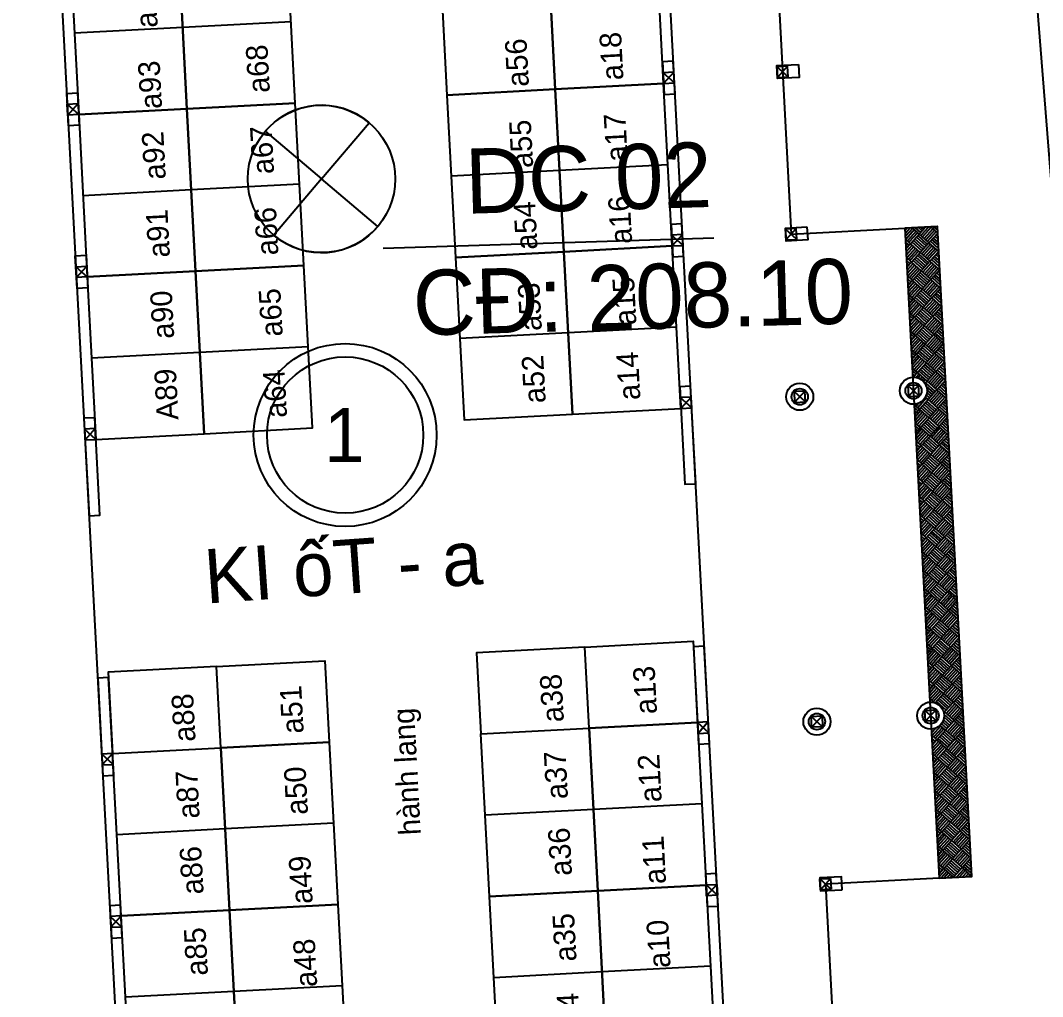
# Model space of a CAD drawing. Extents: x -31423 to 1909503, y -2344077 to 1640342.
# Drawn here: x 124654 to 143499, y -17140 to 860 of the extents above; entities that cross this region are included whole.
import ezdxf

# ---------------------------------------------------------------- set-up
doc = ezdxf.new("R2010")
doc.units = 0
for name, color, linetype in [('Level 1', 7, 'Continuous'), ('Level 10', 7, 'Continuous'), ('Level 13', 7, 'Continuous'), ('Level 14', 7, 'Continuous'), ('Level 15', 7, 'Continuous'), ('Level 16', 7, 'Continuous'), ('Level 17', 7, 'Continuous'), ('Level 18', 7, 'Continuous'), ('Level 19', 7, 'Continuous'), ('Level 20', 7, 'Continuous'), ('Level 6', 7, 'Continuous'), ('Level 7', 7, 'Continuous')]:
    doc.layers.add(name, color=color, linetype=linetype)

# ---------------------------------------------------------------- blocks, each defined once
blk = doc.blocks.new('COT220')
at = {"layer": 'Level 13'}
for p, q in [((-1100, 1100), (1100, 1100)), ((-1100, -1100), (-1100, 1100)), ((-1100, -1100), (1100, 1100)), ((1100, -1100), (-1100, 1100)), ((1100, 1100), (1100, -1100)), ((1100, -1100), (-1100, -1100))]:
    blk.add_line(p, q, dxfattribs=at)
at = {"layer": 'Level 18'}
for p, q in [((-1100, -1100), (-1100, 1100)), ((-1100, 1100), (1100, 1100)), ((1100, 1100), (1100, -1100)), ((1100, -1100), (-1100, -1100))]:
    blk.add_line(p, q, dxfattribs=at)
blk = doc.blocks.new('A$C7E8')
at = {"layer": 'Level 1'}
blk.add_lwpolyline([(206.06, 182.61), (212.05, 182.93), (205.71, 302.76), (199.72, 302.44)], dxfattribs=at)
at = {"layer": 'Level 13'}
for points in [[(155.04, 333.12), (155.35, 327.13), (157.35, 327.24), (157.03, 333.23)], [(180.1, 332.65), (180.22, 330.25), (176.23, 330.04), (176.1, 332.43)], [(47.19, 327.41), (47.5, 321.42), (45.51, 321.32), (45.19, 327.31)], [(156.62, 303.16), (156.94, 297.17), (158.94, 297.28), (158.62, 303.27)], [(181.68, 302.69), (181.81, 300.29), (177.81, 300.08), (177.69, 302.48)], [(48.77, 297.46), (49.09, 291.46), (47.09, 291.36), (46.78, 297.35)], [(158.21, 273.21), (159.16, 255.23), (161.16, 255.34), (160.21, 273.31)], [(48.36, 267.39), (49.31, 249.42), (51.31, 249.52), (50.36, 267.5)], [(160.74, 225.27), (161.7, 207.3), (163.69, 207.4), (162.74, 225.38)], [(50.9, 219.46), (51.85, 201.48), (53.85, 201.59), (52.9, 219.57)], [(162.96, 183.33), (163.28, 177.34), (165.28, 177.45), (164.96, 183.44)], [(188.15, 180.46), (188.02, 182.86), (184.03, 182.64), (184.16, 180.25)], [(53.12, 177.52), (53.44, 171.53), (55.43, 171.63), (55.12, 177.62)]]:
    blk.add_lwpolyline(points, close=True, dxfattribs=at)
for centre, radius in [((180.34, 271.37), 2.5), ((201.31, 272.48), 2.5), ((201.31, 272.48), 1.5), ((180.34, 271.37), 1.5), ((204.48, 212.57), 2.5), ((183.51, 211.46), 2.5), ((183.51, 211.46), 1.5), ((204.48, 212.57), 1.5)]:
    blk.add_circle(centre, radius, dxfattribs=at)
at = {"layer": 'Level 14'}
for p, q in [((200.14, 302.46), (199.74, 302.02)), ((199.8, 302.09), (199.74, 302.14)), ((200.7, 302.49), (199.77, 301.46)), ((201.2, 302.44), (199.8, 300.89)), ((201.49, 302.18), (199.89, 300.39)), ((200.07, 302.38), (199.99, 302.46)), ((201.79, 301.91), (200.19, 300.12)), ((202.09, 301.64), (200.48, 299.86)), ((202.39, 301.37), (201.12, 302.51)), ((202.65, 301.67), (201.68, 302.54)), ((202.92, 301.97), (202.25, 302.57)), ((203.53, 302.64), (202.39, 301.37)), ((204.09, 302.67), (202.68, 301.11)), ((203.19, 302.27), (202.81, 302.6)), ((204.59, 302.62), (202.98, 300.84)), ((204.88, 302.36), (203.28, 300.57)), ((203.46, 302.56), (203.38, 302.63)), ((205.18, 302.09), (203.58, 300.3)), ((205.48, 301.82), (203.87, 300.04)), ((205.78, 301.55), (204.17, 299.77)), ((205.78, 301.55), (204.51, 302.69)), ((205.75, 302.12), (205.07, 302.72)), ((205.72, 302.68), (205.64, 302.75)), ((205.78, 301.55), (205.78, 301.55)), ((200.78, 299.59), (199.83, 300.45)), ((200.51, 299.29), (199.86, 299.88)), ((202.39, 301.37), (200.78, 299.59)), ((202.83, 298.28), (201.05, 299.89)), ((203.1, 298.58), (201.32, 300.18)), ((203.37, 298.88), (201.58, 300.48)), ((203.64, 299.17), (201.85, 300.78)), ((203.9, 299.47), (202.12, 301.08)), ((204.17, 299.77), (202.39, 301.37)), ((204.17, 299.77), (202.57, 297.98)), ((205.96, 298.16), (204.17, 299.77)), ((205.93, 298.73), (204.44, 300.07)), ((205.9, 299.29), (204.71, 300.36)), ((205.87, 299.86), (204.97, 300.66)), ((205.84, 300.42), (205.24, 300.96)), ((205.81, 300.99), (205.51, 301.26)), ((200.25, 299), (199.89, 299.32)), ((200.78, 299.59), (199.92, 298.63)), ((199.98, 298.7), (199.92, 298.75)), ((201.08, 299.32), (199.95, 298.07)), ((201.38, 299.05), (199.98, 297.5)), ((201.67, 298.79), (200.07, 297)), ((201.97, 298.52), (200.37, 296.74)), ((202.27, 298.25), (200.66, 296.47)), ((202.57, 297.98), (200.78, 299.59)), ((202.57, 297.98), (200.96, 296.2)), ((204.35, 296.38), (202.57, 297.98)), ((204.47, 299.5), (202.86, 297.72)), ((204.77, 299.23), (203.16, 297.45)), ((205.06, 298.97), (203.46, 297.18)), ((205.36, 298.7), (203.76, 296.91)), ((205.66, 298.43), (204.05, 296.65)), ((205.96, 298.16), (204.35, 296.38)), ((205.99, 297.6), (205.69, 297.87)), ((205.96, 298.16), (205.96, 298.16)), ((200.96, 296.2), (200.01, 297.06)), ((200.69, 295.9), (200.04, 296.5)), ((200.43, 295.61), (200.07, 295.93)), ((200.96, 296.2), (200.1, 295.24)), ((201.26, 295.93), (200.13, 294.68)), ((202.75, 294.6), (200.96, 296.2)), ((203.01, 294.89), (201.23, 296.5)), ((203.28, 295.19), (201.5, 296.8)), ((203.55, 295.49), (201.76, 297.09)), ((203.82, 295.79), (202.03, 297.39)), ((204.08, 296.08), (202.3, 297.69)), ((204.35, 296.38), (202.75, 294.6)), ((204.65, 296.11), (203.04, 294.33)), ((206.13, 294.77), (204.35, 296.38)), ((206.1, 295.34), (204.62, 296.68)), ((206.08, 295.9), (204.89, 296.97)), ((206.05, 296.47), (205.15, 297.27)), ((206.02, 297.03), (205.42, 297.57)), ((200.16, 295.31), (200.1, 295.37)), ((201.56, 295.67), (200.16, 294.12)), ((201.85, 295.4), (200.25, 293.61)), ((202.15, 295.13), (200.55, 293.35)), ((202.45, 294.86), (200.84, 293.08)), ((202.75, 294.6), (201.14, 292.81)), ((203.99, 292.4), (202.21, 294)), ((204.26, 292.69), (202.48, 294.3)), ((204.53, 292.99), (202.75, 294.6)), ((204.95, 295.84), (203.34, 294.06)), ((205.24, 295.58), (203.64, 293.79)), ((205.54, 295.31), (203.94, 293.53)), ((205.84, 295.04), (204.23, 293.26)), ((206.13, 294.77), (204.53, 292.99)), ((206.19, 293.65), (205.6, 294.18)), ((206.16, 294.21), (205.87, 294.48)), ((206.13, 294.77), (206.13, 294.77)), ((201.14, 292.81), (200.18, 293.67)), ((200.87, 292.51), (200.21, 293.11)), ((200.61, 292.22), (200.24, 292.54)), ((201.14, 292.81), (200.28, 291.86)), ((201.44, 292.54), (200.31, 291.29)), ((201.74, 292.28), (200.34, 290.73)), ((202.92, 291.21), (201.14, 292.81)), ((203.19, 291.5), (201.41, 293.11)), ((203.46, 291.8), (201.68, 293.41)), ((203.73, 292.1), (201.94, 293.7)), ((204.53, 292.99), (202.92, 291.21)), ((204.83, 292.72), (203.22, 290.94)), ((205.12, 292.46), (203.52, 290.67)), ((205.42, 292.19), (203.82, 290.4)), ((206.31, 291.39), (204.53, 292.99)), ((206.28, 291.95), (204.8, 293.29)), ((206.25, 292.52), (205.06, 293.59)), ((206.22, 293.08), (205.33, 293.88)), ((200.34, 291.92), (200.27, 291.98)), ((201.32, 289.42), (200.36, 290.28)), ((202.03, 292.01), (200.43, 290.22)), ((202.33, 291.74), (200.73, 289.96)), ((202.63, 291.47), (201.02, 289.69)), ((202.92, 291.21), (201.32, 289.42)), ((203.91, 288.71), (202.12, 290.31)), ((204.17, 289.01), (202.39, 290.61)), ((204.44, 289.3), (202.66, 290.91)), ((204.71, 289.6), (202.92, 291.21)), ((205.72, 291.92), (204.11, 290.14)), ((206.02, 291.65), (204.41, 289.87)), ((206.31, 291.39), (204.71, 289.6)), ((206.4, 289.69), (205.51, 290.49)), ((206.37, 290.26), (205.78, 290.79)), ((206.34, 290.82), (206.05, 291.09)), ((206.31, 291.39), (206.31, 291.39)), ((201.05, 289.12), (200.39, 289.72)), ((200.78, 288.83), (200.42, 289.15)), ((200.52, 288.53), (200.45, 288.59)), ((201.32, 289.42), (200.46, 288.47)), ((201.62, 289.15), (200.49, 287.9)), ((201.91, 288.89), (200.52, 287.34)), ((202.21, 288.62), (200.61, 286.83)), ((202.51, 288.35), (200.9, 286.57)), ((203.1, 287.82), (201.32, 289.42)), ((203.37, 288.11), (201.59, 289.72)), ((203.64, 288.41), (201.85, 290.02)), ((204.71, 289.6), (203.1, 287.82)), ((205.01, 289.33), (203.4, 287.55)), ((205.3, 289.07), (203.7, 287.28)), ((205.6, 288.8), (204, 287.01)), ((205.9, 288.53), (204.29, 286.75)), ((206.49, 288), (204.71, 289.6)), ((206.46, 288.56), (204.98, 289.9)), ((206.43, 289.13), (205.24, 290.2)), ((201.5, 286.03), (200.54, 286.89)), ((202.81, 288.08), (201.2, 286.3)), ((203.1, 287.82), (201.5, 286.03)), ((203.82, 285.02), (202.03, 286.63)), ((204.09, 285.32), (202.3, 286.92)), ((204.35, 285.62), (202.57, 287.22)), ((204.62, 285.91), (202.84, 287.52)), ((204.89, 286.21), (203.1, 287.82)), ((206.2, 288.26), (204.59, 286.48)), ((206.49, 288), (204.89, 286.21)), ((206.64, 285.17), (205.16, 286.51)), ((206.61, 285.74), (205.42, 286.81)), ((206.58, 286.3), (205.69, 287.1)), ((206.55, 286.87), (205.96, 287.4)), ((206.52, 287.43), (206.23, 287.7)), ((206.49, 288), (206.49, 288)), ((201.23, 285.73), (200.57, 286.33)), ((200.96, 285.44), (200.6, 285.76)), ((200.7, 285.14), (200.63, 285.2)), ((201.5, 286.03), (200.64, 285.08)), ((201.8, 285.76), (200.67, 284.51)), ((202.09, 285.5), (200.7, 283.95)), ((202.39, 285.23), (200.79, 283.45)), ((202.69, 284.96), (201.08, 283.18)), ((202.99, 284.69), (201.38, 282.91)), ((203.28, 284.43), (201.5, 286.03)), ((203.55, 284.72), (201.77, 286.33)), ((204.89, 286.21), (203.28, 284.43)), ((205.19, 285.94), (203.58, 284.16)), ((205.48, 285.68), (203.88, 283.89)), ((205.78, 285.41), (204.18, 283.62)), ((206.08, 285.14), (204.47, 283.36)), ((206.38, 284.87), (204.77, 283.09)), ((206.67, 284.61), (204.89, 286.21)), ((206.67, 284.61), (205.07, 282.82)), ((206.67, 284.61), (206.67, 284.61)), ((201.68, 282.64), (200.72, 283.5)), ((201.41, 282.35), (200.75, 282.94)), ((203.28, 284.43), (201.68, 282.64)), ((203.73, 281.34), (201.95, 282.94)), ((204, 281.63), (202.21, 283.24)), ((204.27, 281.93), (202.48, 283.54)), ((204.53, 282.23), (202.75, 283.83)), ((204.8, 282.52), (203.02, 284.13)), ((205.07, 282.82), (203.28, 284.43)), ((205.07, 282.82), (203.46, 281.04)), ((206.85, 281.22), (205.07, 282.82)), ((206.82, 281.78), (205.34, 283.12)), ((206.79, 282.35), (205.6, 283.42)), ((206.76, 282.91), (205.87, 283.71)), ((206.73, 283.48), (206.14, 284.01)), ((206.7, 284.04), (206.41, 284.31)), ((201.14, 282.05), (200.78, 282.37)), ((200.88, 281.75), (200.81, 281.81)), ((201.68, 282.64), (200.82, 281.69)), ((201.98, 282.38), (200.85, 281.12)), ((202.27, 282.11), (200.88, 280.56)), ((202.57, 281.84), (200.97, 280.06)), ((202.87, 281.57), (201.26, 279.79)), ((203.17, 281.31), (201.56, 279.52)), ((203.46, 281.04), (201.68, 282.64)), ((203.46, 281.04), (201.86, 279.25)), ((205.25, 279.43), (203.46, 281.04)), ((205.37, 282.55), (203.76, 280.77)), ((205.66, 282.29), (204.06, 280.5)), ((205.96, 282.02), (204.36, 280.24)), ((206.26, 281.75), (204.65, 279.97)), ((206.55, 281.48), (204.95, 279.7)), ((206.85, 281.22), (205.25, 279.43)), ((206.88, 280.65), (206.58, 280.92)), ((206.85, 281.22), (206.85, 281.22)), ((201.86, 279.25), (200.9, 280.11)), ((201.59, 278.96), (200.93, 279.55)), ((201.32, 278.66), (200.96, 278.98)), ((201.86, 279.25), (201, 278.3)), ((202.16, 278.99), (201.03, 277.73)), ((203.64, 277.65), (201.86, 279.25)), ((203.91, 277.95), (202.13, 279.55)), ((204.18, 278.24), (202.39, 279.85)), ((204.44, 278.54), (202.66, 280.15)), ((204.71, 278.84), (202.93, 280.44)), ((204.98, 279.14), (203.2, 280.74)), ((205.25, 279.43), (203.64, 277.65)), ((205.54, 279.17), (203.94, 277.38)), ((207.03, 277.83), (205.25, 279.43)), ((207, 278.39), (205.51, 279.73)), ((206.97, 278.96), (205.78, 280.03)), ((206.94, 279.52), (206.05, 280.33)), ((206.91, 280.09), (206.32, 280.62)), ((201.06, 278.36), (200.99, 278.42)), ((202.45, 278.72), (201.06, 277.17)), ((202.75, 278.45), (201.15, 276.67)), ((203.05, 278.18), (201.44, 276.4)), ((203.34, 277.92), (201.74, 276.13)), ((203.64, 277.65), (202.04, 275.86)), ((204.89, 275.45), (203.11, 277.05)), ((205.16, 275.75), (203.37, 277.35)), ((205.43, 276.04), (203.64, 277.65)), ((205.84, 278.9), (204.24, 277.11)), ((206.14, 278.63), (204.53, 276.85)), ((206.44, 278.36), (204.83, 276.58)), ((206.73, 278.1), (205.13, 276.31)), ((207.03, 277.83), (205.43, 276.04)), ((207.09, 276.7), (206.5, 277.23)), ((207.06, 277.26), (206.76, 277.53)), ((207.03, 277.83), (207.03, 277.83)), ((202.04, 275.86), (201.08, 276.72)), ((201.77, 275.57), (201.11, 276.16)), ((201.5, 275.27), (201.14, 275.59)), ((202.04, 275.86), (201.24, 274.98)), ((202.33, 275.6), (201.75, 274.94)), ((203.82, 274.26), (202.04, 275.86)), ((202.63, 275.33), (202.18, 274.83)), ((204.09, 274.56), (202.3, 276.16)), ((204.36, 274.85), (202.57, 276.46)), ((204.62, 275.15), (202.84, 276.76)), ((205.43, 276.04), (203.82, 274.26)), ((205.72, 275.78), (204.12, 273.99)), ((206.02, 275.51), (204.42, 273.72)), ((206.32, 275.24), (204.71, 273.46)), ((207.21, 274.44), (205.43, 276.04)), ((207.18, 275), (205.69, 276.34)), ((207.15, 275.57), (205.96, 276.64)), ((207.12, 276.13), (206.23, 276.94)), ((201.22, 274.98), (201.17, 275.03)), ((202.93, 275.06), (202.56, 274.65)), ((203.23, 274.79), (202.89, 274.42)), ((203.52, 274.53), (203.18, 274.14)), ((203.82, 274.26), (203.42, 273.81)), ((205.34, 272.36), (203.55, 273.96)), ((205.07, 272.06), (203.66, 273.33)), ((205.61, 272.65), (203.82, 274.26)), ((206.62, 274.97), (205.01, 273.19)), ((206.91, 274.71), (205.31, 272.92)), ((207.21, 274.44), (205.61, 272.65)), ((207.3, 272.74), (206.41, 273.55)), ((207.27, 273.31), (206.68, 273.84)), ((207.24, 273.87), (206.94, 274.14)), ((207.21, 274.44), (207.21, 274.44)), ((204.27, 271.17), (203.68, 271.7)), ((204.54, 271.46), (203.78, 272.14)), ((204.8, 271.76), (203.8, 272.67)), ((205.61, 272.65), (204, 270.87)), ((205.9, 272.39), (204.3, 270.6)), ((206.2, 272.12), (204.6, 270.33)), ((206.5, 271.85), (204.89, 270.07)), ((206.8, 271.58), (205.19, 269.8)), ((207.39, 271.05), (205.61, 272.65)), ((207.36, 271.61), (205.87, 272.95)), ((207.33, 272.18), (206.14, 273.25)), ((202.4, 269.09), (201.44, 269.95)), ((201.61, 270), (201.5, 269.89)), ((202.32, 270.2), (201.8, 269.62)), ((203.7, 271.14), (202.1, 269.35)), ((204, 270.87), (202.4, 269.09)), ((204.72, 268.08), (202.93, 269.68)), ((204.98, 268.37), (203.2, 269.98)), ((205.25, 268.67), (203.47, 270.28)), ((204, 270.87), (203.51, 271.31)), ((205.52, 268.97), (203.73, 270.57)), ((205.79, 269.26), (204, 270.87)), ((207.09, 271.32), (205.49, 269.53)), ((207.39, 271.05), (205.79, 269.26)), ((207.54, 268.22), (206.05, 269.56)), ((207.51, 268.79), (206.32, 269.86)), ((207.48, 269.35), (206.59, 270.16)), ((207.45, 269.92), (206.86, 270.45)), ((207.42, 270.48), (207.12, 270.75)), ((207.39, 271.05), (207.39, 271.05)), ((202.13, 268.79), (201.47, 269.38)), ((201.86, 268.49), (201.5, 268.82)), ((201.59, 268.19), (201.53, 268.25)), ((202.4, 269.09), (201.54, 268.13)), ((202.69, 268.82), (201.57, 267.57)), ((202.99, 268.55), (201.6, 267)), ((203.29, 268.28), (201.68, 266.5)), ((203.59, 268.02), (201.98, 266.23)), ((203.88, 267.75), (202.28, 265.96)), ((204.18, 267.48), (202.4, 269.09)), ((204.45, 267.78), (202.66, 269.38)), ((205.79, 269.26), (204.18, 267.48)), ((206.08, 269), (204.48, 267.21)), ((206.38, 268.73), (204.78, 266.95)), ((206.68, 268.46), (205.07, 266.68)), ((206.98, 268.19), (205.37, 266.41)), ((207.27, 267.93), (205.67, 266.14)), ((207.57, 267.66), (205.79, 269.26)), ((207.57, 267.66), (205.96, 265.88)), ((207.57, 267.66), (207.57, 267.66)), ((202.58, 265.7), (201.62, 266.56)), ((202.31, 265.4), (201.65, 265.99)), ((204.18, 267.48), (202.58, 265.7)), ((204.63, 264.39), (202.84, 265.99)), ((204.89, 264.69), (203.11, 266.29)), ((205.16, 264.98), (203.38, 266.59)), ((205.43, 265.28), (203.65, 266.89)), ((205.7, 265.58), (203.91, 267.18)), ((205.96, 265.88), (204.18, 267.48)), ((205.96, 265.88), (204.36, 264.09)), ((207.75, 264.27), (205.96, 265.88)), ((207.72, 264.84), (206.23, 266.17)), ((207.69, 265.4), (206.5, 266.47)), ((207.66, 265.97), (206.77, 266.77)), ((207.63, 266.53), (207.03, 267.07)), ((207.6, 267.1), (207.3, 267.36)), ((202.04, 265.1), (201.68, 265.43)), ((201.77, 264.8), (201.71, 264.86)), ((202.58, 265.7), (201.72, 264.74)), ((202.87, 265.43), (201.75, 264.18)), ((203.17, 265.16), (201.78, 263.61)), ((203.47, 264.89), (201.86, 263.11)), ((203.77, 264.63), (202.16, 262.84)), ((204.06, 264.36), (202.46, 262.57)), ((204.36, 264.09), (202.58, 265.7)), ((204.36, 264.09), (202.75, 262.31)), ((206.14, 262.49), (204.36, 264.09)), ((206.26, 265.61), (204.66, 263.82)), ((206.56, 265.34), (204.95, 263.56)), ((206.86, 265.07), (205.25, 263.29)), ((207.15, 264.81), (205.55, 263.02)), ((207.45, 264.54), (205.85, 262.75)), ((207.75, 264.27), (206.14, 262.49)), ((207.78, 263.71), (207.48, 263.97)), ((207.75, 264.27), (207.75, 264.27)), ((202.75, 262.31), (201.8, 263.17)), ((202.49, 262.01), (201.83, 262.6)), ((202.22, 261.71), (201.86, 262.04)), ((202.75, 262.31), (201.9, 261.35)), ((203.05, 262.04), (201.93, 260.79)), ((204.54, 260.7), (202.75, 262.31)), ((204.81, 261), (203.02, 262.6)), ((205.07, 261.3), (203.29, 262.9)), ((205.34, 261.59), (203.56, 263.2)), ((205.61, 261.89), (203.82, 263.5)), ((205.88, 262.19), (204.09, 263.79)), ((206.14, 262.49), (204.54, 260.7)), ((206.44, 262.22), (204.84, 260.43)), ((206.74, 261.95), (205.13, 260.17)), ((207.93, 260.88), (206.14, 262.49)), ((207.9, 261.45), (206.41, 262.78)), ((207.87, 262.01), (206.68, 263.08)), ((207.84, 262.58), (206.95, 263.38)), ((207.81, 263.14), (207.21, 263.68)), ((201.95, 261.41), (201.89, 261.47)), ((203.35, 261.77), (201.96, 260.22)), ((203.65, 261.5), (202.04, 259.72)), ((203.94, 261.24), (202.34, 259.45)), ((204.24, 260.97), (202.64, 259.18)), ((204.54, 260.7), (202.93, 258.92)), ((205.79, 258.5), (204, 260.11)), ((206.06, 258.8), (204.27, 260.4)), ((206.32, 259.1), (204.54, 260.7)), ((207.04, 261.68), (205.43, 259.9)), ((207.33, 261.42), (205.73, 259.63)), ((207.63, 261.15), (206.03, 259.36)), ((207.93, 260.88), (206.32, 259.1)), ((207.99, 259.75), (207.39, 260.29)), ((207.96, 260.32), (207.66, 260.58)), ((207.93, 260.88), (207.93, 260.88)), ((202.93, 258.92), (201.98, 259.78)), ((202.67, 258.62), (202.01, 259.21)), ((202.4, 258.32), (202.04, 258.65)), ((202.93, 258.92), (202.07, 257.96)), ((203.23, 258.65), (202.1, 257.4)), ((203.53, 258.38), (202.13, 256.83)), ((204.72, 257.31), (202.93, 258.92)), ((204.99, 257.61), (203.2, 259.21)), ((205.25, 257.91), (203.47, 259.51)), ((205.52, 258.2), (203.74, 259.81)), ((206.32, 259.1), (204.72, 257.31)), ((206.62, 258.83), (205.02, 257.04)), ((206.92, 258.56), (205.31, 256.78)), ((207.22, 258.29), (205.61, 256.51)), ((208.11, 257.49), (206.32, 259.1)), ((208.08, 258.06), (206.59, 259.39)), ((208.05, 258.62), (206.86, 259.69)), ((208.02, 259.19), (207.13, 259.99)), ((202.13, 258.03), (202.07, 258.08)), ((203.11, 255.53), (202.16, 256.39)), ((203.83, 258.11), (202.22, 256.33)), ((204.12, 257.85), (202.52, 256.06)), ((204.42, 257.58), (202.82, 255.8)), ((204.72, 257.31), (203.11, 255.53)), ((205.7, 254.82), (203.92, 256.42)), ((205.97, 255.11), (204.18, 256.72)), ((206.24, 255.41), (204.45, 257.02)), ((206.5, 255.71), (204.72, 257.31)), ((207.51, 258.03), (205.91, 256.24)), ((207.81, 257.76), (206.21, 255.97)), ((208.11, 257.49), (206.5, 255.71)), ((208.23, 255.23), (207.04, 256.3)), ((208.2, 255.8), (207.31, 256.6)), ((208.17, 256.36), (207.57, 256.9)), ((208.14, 256.93), (207.84, 257.19)), ((208.11, 257.49), (208.11, 257.49)), ((202.85, 255.23), (202.19, 255.82)), ((202.58, 254.93), (202.22, 255.26)), ((203.11, 255.53), (202.25, 254.57)), ((202.31, 254.64), (202.25, 254.69)), ((203.41, 255.26), (202.28, 254.01)), ((203.71, 254.99), (202.31, 253.44)), ((204.01, 254.73), (202.4, 252.94)), ((204.3, 254.46), (202.7, 252.67)), ((204.9, 253.92), (203.11, 255.53)), ((205.17, 254.22), (203.38, 255.83)), ((205.43, 254.52), (203.65, 256.12)), ((206.5, 255.71), (204.9, 253.92)), ((206.8, 255.44), (205.2, 253.66)), ((207.1, 255.17), (205.49, 253.39)), ((207.4, 254.9), (205.79, 253.12)), ((207.69, 254.64), (206.09, 252.85)), ((208.29, 254.1), (206.5, 255.71)), ((208.26, 254.67), (206.77, 256)), ((203.29, 252.14), (202.34, 253)), ((204.6, 254.19), (203, 252.41)), ((204.9, 253.92), (203.29, 252.14)), ((205.61, 251.13), (203.83, 252.73)), ((205.88, 251.43), (204.1, 253.03)), ((206.15, 251.72), (204.36, 253.33)), ((206.41, 252.02), (204.63, 253.63)), ((206.68, 252.32), (204.9, 253.92)), ((207.99, 254.37), (206.39, 252.59)), ((208.29, 254.1), (206.68, 252.32)), ((208.44, 251.28), (206.95, 252.62)), ((208.41, 251.84), (207.22, 252.91)), ((208.38, 252.41), (207.48, 253.21)), ((208.35, 252.97), (207.75, 253.51)), ((208.32, 253.54), (208.02, 253.81)), ((208.29, 254.1), (208.29, 254.1)), ((203.03, 251.84), (202.37, 252.43)), ((202.76, 251.54), (202.4, 251.87)), ((203.29, 252.14), (202.43, 251.18)), ((202.49, 251.25), (202.43, 251.3)), ((203.59, 251.87), (202.46, 250.62)), ((203.89, 251.6), (202.49, 250.05)), ((204.19, 251.34), (202.58, 249.55)), ((204.48, 251.07), (202.88, 249.28)), ((204.78, 250.8), (203.18, 249.02)), ((205.08, 250.53), (203.29, 252.14)), ((205.34, 250.83), (203.56, 252.44)), ((206.68, 252.32), (205.08, 250.53)), ((206.98, 252.05), (205.37, 250.27)), ((207.28, 251.78), (205.67, 250)), ((207.57, 251.52), (205.97, 249.73)), ((207.87, 251.25), (206.27, 249.46)), ((208.17, 250.98), (206.56, 249.2)), ((208.47, 250.71), (206.68, 252.32)), ((208.47, 250.71), (206.86, 248.93)), ((208.47, 250.71), (208.47, 250.71)), ((203.47, 248.75), (202.52, 249.61)), ((203.2, 248.45), (202.55, 249.04)), ((205.08, 250.53), (203.47, 248.75)), ((205.52, 247.44), (203.74, 249.05)), ((205.79, 247.74), (204.01, 249.34)), ((206.06, 248.04), (204.27, 249.64)), ((206.33, 248.33), (204.54, 249.94)), ((206.59, 248.63), (204.81, 250.24)), ((206.86, 248.93), (205.08, 250.53)), ((206.86, 248.93), (205.26, 247.14)), ((208.65, 247.32), (206.86, 248.93)), ((208.62, 247.89), (207.13, 249.23)), ((208.59, 248.45), (207.4, 249.52)), ((208.56, 249.02), (207.66, 249.82)), ((208.53, 249.58), (207.93, 250.12)), ((208.5, 250.15), (208.2, 250.42)), ((202.94, 248.15), (202.58, 248.48)), ((203.47, 248.75), (202.61, 247.79)), ((202.67, 247.86), (202.61, 247.91)), ((203.77, 248.48), (202.64, 247.23)), ((204.07, 248.21), (202.67, 246.66)), ((204.36, 247.95), (202.76, 246.16)), ((204.66, 247.68), (203.06, 245.89)), ((204.96, 247.41), (203.35, 245.63)), ((205.26, 247.14), (203.47, 248.75)), ((205.26, 247.14), (203.65, 245.36)), ((207.04, 245.54), (205.26, 247.14)), ((207.16, 248.66), (205.55, 246.88)), ((207.46, 248.39), (205.85, 246.61)), ((207.75, 248.13), (206.15, 246.34)), ((208.05, 247.86), (206.45, 246.07)), ((208.35, 247.59), (206.74, 245.81)), ((208.65, 247.32), (207.04, 245.54)), ((208.68, 246.76), (208.38, 247.03)), ((208.65, 247.32), (208.65, 247.32)), ((203.65, 245.36), (202.7, 246.22)), ((203.38, 245.06), (202.73, 245.65)), ((203.12, 244.77), (202.76, 245.09)), ((203.65, 245.36), (202.79, 244.4)), ((203.95, 245.09), (202.82, 243.84)), ((205.44, 243.75), (203.65, 245.36)), ((205.7, 244.05), (203.92, 245.66)), ((205.97, 244.35), (204.19, 245.95)), ((206.24, 244.65), (204.45, 246.25)), ((206.51, 244.94), (204.72, 246.55)), ((206.77, 245.24), (204.99, 246.85)), ((207.04, 245.54), (205.44, 243.75)), ((207.34, 245.27), (205.73, 243.49)), ((207.64, 245), (206.03, 243.22)), ((208.83, 243.93), (207.04, 245.54)), ((208.8, 244.5), (207.31, 245.84)), ((208.77, 245.06), (207.58, 246.13)), ((208.74, 245.63), (207.84, 246.43)), ((208.71, 246.19), (208.11, 246.73)), ((202.85, 244.47), (202.79, 244.52)), ((204.25, 244.82), (202.85, 243.27)), ((204.54, 244.56), (202.94, 242.77)), ((204.84, 244.29), (203.24, 242.51)), ((205.14, 244.02), (203.53, 242.24)), ((205.44, 243.75), (203.83, 241.97)), ((206.69, 241.56), (204.9, 243.16)), ((206.95, 241.85), (205.17, 243.46)), ((207.22, 242.15), (205.44, 243.75)), ((207.93, 244.74), (206.33, 242.95)), ((208.23, 244.47), (206.63, 242.68)), ((208.53, 244.2), (206.92, 242.42)), ((208.83, 243.93), (207.22, 242.15)), ((208.89, 242.8), (208.29, 243.34)), ((208.86, 243.37), (208.56, 243.64)), ((208.83, 243.93), (208.83, 243.93)), ((203.83, 241.97), (202.88, 242.83)), ((203.56, 241.67), (202.91, 242.27)), ((203.3, 241.38), (202.94, 241.7)), ((203.83, 241.97), (202.97, 241.01)), ((204.13, 241.7), (203, 240.45)), ((204.43, 241.44), (203.03, 239.89)), ((205.62, 240.37), (203.83, 241.97)), ((205.88, 240.66), (204.1, 242.27)), ((206.15, 240.96), (204.37, 242.57)), ((206.42, 241.26), (204.63, 242.86)), ((207.22, 242.15), (205.62, 240.37)), ((207.52, 241.88), (205.91, 240.1)), ((207.82, 241.61), (206.21, 239.83)), ((208.11, 241.35), (206.51, 239.56)), ((209, 240.54), (207.22, 242.15)), ((208.98, 241.11), (207.49, 242.45)), ((208.95, 241.67), (207.76, 242.74)), ((208.92, 242.24), (208.02, 243.04)), ((203.03, 241.08), (202.97, 241.14)), ((204.01, 238.58), (203.06, 239.44)), ((204.72, 241.17), (203.12, 239.38)), ((205.02, 240.9), (203.42, 239.12)), ((205.32, 240.63), (203.71, 238.85)), ((205.62, 240.37), (204.01, 238.58)), ((206.6, 237.87), (204.81, 239.47)), ((206.87, 238.17), (205.08, 239.77)), ((207.13, 238.46), (205.35, 240.07)), ((207.4, 238.76), (205.62, 240.37)), ((208.41, 241.08), (206.81, 239.3)), ((208.71, 240.81), (207.1, 239.03)), ((209, 240.54), (207.4, 238.76)), ((209.12, 238.29), (207.93, 239.36)), ((209.09, 238.85), (208.2, 239.65)), ((209.06, 239.42), (208.47, 239.95)), ((209.03, 239.98), (208.74, 240.25)), ((209, 240.54), (209, 240.54)), ((203.74, 238.28), (203.08, 238.88)), ((203.48, 237.99), (203.11, 238.31)), ((203.21, 237.69), (203.14, 237.75)), ((204.01, 238.58), (203.15, 237.63)), ((204.31, 238.31), (203.18, 237.06)), ((204.61, 238.05), (203.21, 236.5)), ((204.9, 237.78), (203.3, 235.99)), ((205.2, 237.51), (203.6, 235.73)), ((205.8, 236.98), (204.01, 238.58)), ((206.06, 237.27), (204.28, 238.88)), ((206.33, 237.57), (204.55, 239.18)), ((207.4, 238.76), (205.8, 236.98)), ((207.7, 238.49), (206.09, 236.71)), ((207.99, 238.23), (206.39, 236.44)), ((208.29, 237.96), (206.69, 236.17)), ((208.59, 237.69), (206.98, 235.91)), ((209.18, 237.16), (207.4, 238.76)), ((209.15, 237.72), (207.67, 239.06)), ((204.19, 235.19), (203.23, 236.05)), ((205.5, 237.24), (203.89, 235.46)), ((205.8, 236.98), (204.19, 235.19)), ((206.51, 234.18), (204.73, 235.79)), ((206.78, 234.48), (204.99, 236.08)), ((207.04, 234.78), (205.26, 236.38)), ((207.31, 235.07), (205.53, 236.68)), ((207.58, 235.37), (205.8, 236.98)), ((208.89, 237.42), (207.28, 235.64)), ((209.18, 237.16), (207.58, 235.37)), ((209.33, 234.33), (207.85, 235.67)), ((209.3, 234.9), (208.11, 235.97)), ((209.27, 235.46), (208.38, 236.26)), ((209.24, 236.03), (208.65, 236.56)), ((209.21, 236.59), (208.92, 236.86)), ((209.18, 237.16), (209.18, 237.16)), ((203.92, 234.89), (203.26, 235.49)), ((203.66, 234.6), (203.29, 234.92)), ((203.39, 234.3), (203.32, 234.36)), ((204.19, 235.19), (203.33, 234.24)), ((204.49, 234.92), (203.36, 233.67)), ((204.78, 234.66), (203.39, 233.11)), ((205.08, 234.39), (203.48, 232.6)), ((205.38, 234.12), (203.77, 232.34)), ((205.68, 233.85), (204.07, 232.07)), ((205.97, 233.59), (204.19, 235.19)), ((206.24, 233.88), (204.46, 235.49)), ((207.58, 235.37), (205.97, 233.59)), ((207.88, 235.1), (206.27, 233.32)), ((208.17, 234.84), (206.57, 233.05)), ((208.47, 234.57), (206.87, 232.78)), ((208.77, 234.3), (207.16, 232.52)), ((209.07, 234.03), (207.46, 232.25)), ((209.36, 233.77), (207.58, 235.37)), ((209.36, 233.77), (207.76, 231.98)), ((209.36, 233.77), (209.36, 233.77)), ((204.37, 231.8), (203.41, 232.66)), ((204.1, 231.51), (203.44, 232.1)), ((204.37, 231.8), (203.51, 230.85)), ((205.97, 233.59), (204.37, 231.8)), ((206.15, 230.2), (204.37, 231.8)), ((206.42, 230.49), (204.64, 232.1)), ((206.69, 230.79), (204.9, 232.4)), ((206.96, 231.09), (205.17, 232.69)), ((207.22, 231.39), (205.44, 232.99)), ((207.49, 231.68), (205.71, 233.29)), ((207.76, 231.98), (205.97, 233.59)), ((207.76, 231.98), (206.15, 230.2)), ((209.54, 230.38), (207.76, 231.98)), ((209.51, 230.94), (208.03, 232.28)), ((209.48, 231.51), (208.29, 232.58)), ((209.45, 232.07), (208.56, 232.87)), ((209.42, 232.64), (208.83, 233.17)), ((209.39, 233.2), (209.1, 233.47)), ((203.83, 231.21), (203.47, 231.53)), ((203.57, 230.91), (203.5, 230.97)), ((204.67, 231.53), (203.54, 230.28)), ((204.96, 231.27), (203.57, 229.72)), ((205.26, 231), (203.66, 229.22)), ((205.56, 230.73), (203.95, 228.95)), ((205.86, 230.46), (204.25, 228.68)), ((206.15, 230.2), (204.55, 228.41)), ((207.94, 228.59), (206.15, 230.2)), ((208.06, 231.71), (206.45, 229.93)), ((208.35, 231.45), (206.75, 229.66)), ((208.65, 231.18), (207.05, 229.39)), ((208.95, 230.91), (207.34, 229.13)), ((209.25, 230.64), (207.64, 228.86)), ((209.54, 230.38), (207.94, 228.59)), ((209.57, 229.81), (209.28, 230.08)), ((209.54, 230.38), (209.54, 230.38)), ((204.55, 228.41), (203.59, 229.27)), ((204.28, 228.12), (203.62, 228.71)), ((204.01, 227.82), (203.65, 228.14)), ((204.55, 228.41), (203.69, 227.46)), ((204.85, 228.15), (203.72, 226.89)), ((206.33, 226.81), (204.55, 228.41)), ((206.6, 227.11), (204.82, 228.71)), ((206.87, 227.4), (205.08, 229.01)), ((207.14, 227.7), (205.35, 229.31)), ((207.4, 228), (205.62, 229.6)), ((207.67, 228.3), (205.89, 229.9)), ((207.94, 228.59), (206.33, 226.81)), ((208.24, 228.32), (206.63, 226.54)), ((208.53, 228.06), (206.93, 226.27)), ((209.72, 226.99), (207.94, 228.59)), ((209.69, 227.55), (208.21, 228.89)), ((209.66, 228.12), (208.47, 229.19)), ((209.63, 228.68), (208.74, 229.48)), ((209.6, 229.25), (209.01, 229.78)), ((203.75, 227.52), (203.68, 227.58)), ((205.14, 227.88), (203.75, 226.33)), ((205.44, 227.61), (203.84, 225.83)), ((205.74, 227.34), (204.13, 225.56)), ((206.04, 227.08), (204.43, 225.29)), ((206.33, 226.81), (204.73, 225.02)), ((207.58, 224.61), (205.8, 226.21)), ((207.85, 224.91), (206.07, 226.51)), ((208.12, 225.2), (206.33, 226.81)), ((208.83, 227.79), (207.23, 226.01)), ((209.13, 227.52), (207.52, 225.74)), ((209.43, 227.25), (207.82, 225.47)), ((209.72, 226.99), (208.12, 225.2)), ((209.78, 225.86), (209.19, 226.39)), ((209.75, 226.42), (209.46, 226.69)), ((209.72, 226.99), (209.72, 226.99)), ((204.73, 225.02), (203.77, 225.88)), ((204.46, 224.73), (203.8, 225.32)), ((204.19, 224.43), (203.83, 224.75)), ((204.73, 225.02), (203.87, 224.07)), ((205.03, 224.76), (203.9, 223.5)), ((205.32, 224.49), (203.93, 222.94)), ((206.51, 223.42), (204.73, 225.02)), ((206.78, 223.72), (205, 225.32)), ((207.05, 224.01), (205.26, 225.62)), ((207.32, 224.31), (205.53, 225.92)), ((208.12, 225.2), (206.51, 223.42)), ((208.41, 224.94), (206.81, 223.15)), ((208.71, 224.67), (207.11, 222.88)), ((209.01, 224.4), (207.4, 222.62)), ((209.9, 223.6), (208.12, 225.2)), ((209.87, 224.16), (208.39, 225.5)), ((209.84, 224.73), (208.65, 225.8)), ((209.81, 225.29), (208.92, 226.1)), ((203.93, 224.13), (203.86, 224.19)), ((204.91, 221.63), (203.95, 222.49)), ((205.62, 224.22), (204.02, 222.44)), ((205.92, 223.95), (204.31, 222.17)), ((206.22, 223.69), (204.61, 221.9)), ((206.51, 223.42), (204.91, 221.63)), ((207.49, 220.92), (205.71, 222.53)), ((207.76, 221.22), (205.98, 222.82)), ((208.03, 221.52), (206.25, 223.12)), ((208.3, 221.81), (206.51, 223.42)), ((209.31, 224.13), (207.7, 222.35)), ((209.6, 223.87), (208, 222.08)), ((209.9, 223.6), (208.3, 221.81)), ((210.02, 221.34), (208.83, 222.41)), ((209.99, 221.9), (209.1, 222.71)), ((209.96, 222.47), (209.37, 223)), ((209.93, 223.03), (209.63, 223.3)), ((209.9, 223.6), (209.9, 223.6)), ((204.64, 221.34), (203.98, 221.93)), ((204.37, 221.04), (204.01, 221.36)), ((204.11, 220.74), (204.04, 220.8)), ((204.91, 221.63), (204.05, 220.68)), ((205.2, 221.37), (204.08, 220.11)), ((205.5, 221.1), (204.11, 219.55)), ((205.8, 220.83), (204.19, 219.05)), ((206.1, 220.56), (204.49, 218.78)), ((206.69, 220.03), (204.91, 221.63)), ((206.96, 220.33), (205.18, 221.93)), ((207.23, 220.62), (205.44, 222.23)), ((208.3, 221.81), (206.69, 220.03)), ((208.59, 221.55), (206.99, 219.76)), ((208.89, 221.28), (207.29, 219.49)), ((209.19, 221.01), (207.58, 219.23)), ((209.49, 220.74), (207.88, 218.96)), ((210.08, 220.21), (208.3, 221.81)), ((210.05, 220.77), (208.56, 222.11)), ((205.09, 218.24), (204.13, 219.1)), ((206.39, 220.3), (204.79, 218.51)), ((206.69, 220.03), (205.09, 218.24)), ((207.41, 217.23), (205.62, 218.84)), ((207.67, 217.53), (205.89, 219.14)), ((207.94, 217.83), (206.16, 219.43)), ((208.21, 218.13), (206.42, 219.73)), ((208.48, 218.42), (206.69, 220.03)), ((209.78, 220.48), (208.18, 218.69)), ((210.08, 220.21), (208.48, 218.42)), ((210.23, 217.38), (208.74, 218.72)), ((210.2, 217.95), (209.01, 219.02)), ((210.17, 218.51), (209.28, 219.32)), ((210.14, 219.08), (209.55, 219.61)), ((210.11, 219.64), (209.81, 219.91)), ((210.08, 220.21), (210.08, 220.21)), ((204.82, 217.95), (204.16, 218.54)), ((204.55, 217.65), (204.19, 217.97)), ((204.28, 217.35), (204.22, 217.41)), ((205.09, 218.24), (204.23, 217.29)), ((205.38, 217.98), (204.26, 216.72)), ((205.68, 217.71), (204.29, 216.16)), ((205.98, 217.44), (204.37, 215.66)), ((206.28, 217.17), (204.67, 215.39)), ((206.57, 216.91), (204.97, 215.12)), ((206.87, 216.64), (205.09, 218.24)), ((207.14, 216.94), (205.35, 218.54)), ((208.48, 218.42), (206.87, 216.64)), ((208.77, 218.16), (207.17, 216.37)), ((209.07, 217.89), (207.47, 216.11)), ((209.37, 217.62), (207.76, 215.84)), ((209.67, 217.35), (208.06, 215.57)), ((209.96, 217.09), (208.36, 215.3)), ((210.26, 216.82), (208.48, 218.42)), ((210.26, 216.82), (208.66, 215.04)), ((210.26, 216.82), (210.26, 216.82)), ((205.13, 214.98), (204.31, 215.72)), ((204.43, 215.07), (204.34, 215.15)), ((206.87, 216.64), (205.32, 214.92)), ((207.32, 213.55), (205.53, 215.15)), ((207.59, 213.85), (205.8, 215.45)), ((207.85, 214.14), (206.07, 215.75)), ((208.12, 214.44), (206.34, 216.05)), ((208.39, 214.74), (206.6, 216.34)), ((208.66, 215.04), (206.87, 216.64)), ((208.66, 215.04), (207.05, 213.25)), ((210.44, 213.43), (208.66, 215.04)), ((210.41, 213.99), (208.92, 215.33)), ((210.38, 214.56), (209.19, 215.63)), ((210.35, 215.12), (209.46, 215.93)), ((210.32, 215.69), (209.73, 216.22)), ((210.29, 216.25), (209.99, 216.52)), ((207.05, 213.25), (206.81, 213.47)), ((207.05, 213.25), (206.92, 213.1)), ((208.84, 211.65), (207.05, 213.25)), ((208.95, 214.77), (207.35, 212.98)), ((209.25, 214.5), (207.65, 212.72)), ((209.55, 214.23), (207.94, 212.45)), ((209.85, 213.97), (208.24, 212.18)), ((210.14, 213.7), (208.54, 211.91)), ((210.44, 213.43), (208.84, 211.65)), ((210.47, 212.87), (210.17, 213.13)), ((210.44, 213.43), (210.44, 213.43)), ((207.5, 210.16), (206.48, 211.07)), ((207.77, 210.46), (206.7, 211.42)), ((208.03, 210.75), (206.86, 211.81)), ((208.3, 211.05), (206.96, 212.26)), ((208.57, 211.35), (206.97, 212.79)), ((208.84, 211.65), (207.23, 209.86)), ((209.13, 211.38), (207.53, 209.59)), ((209.43, 211.11), (207.82, 209.33)), ((210.62, 210.04), (208.84, 211.65)), ((210.59, 210.61), (209.1, 211.94)), ((210.56, 211.17), (209.37, 212.24)), ((210.53, 211.74), (209.64, 212.54)), ((210.5, 212.3), (209.91, 212.84)), ((204.74, 210.08), (204.62, 209.95)), ((205.43, 210.26), (204.65, 209.38)), ((206.34, 210.66), (204.73, 208.88)), ((206.64, 210.4), (205.03, 208.61)), ((206.93, 210.13), (205.33, 208.34)), ((207.23, 209.86), (205.63, 208.08)), ((207.23, 209.86), (206.22, 210.77)), ((208.48, 207.66), (206.7, 209.27)), ((208.75, 207.96), (206.96, 209.56)), ((209.01, 208.26), (207.23, 209.86)), ((209.73, 210.84), (208.12, 209.06)), ((210.02, 210.58), (208.42, 208.79)), ((210.32, 210.31), (208.72, 208.52)), ((210.62, 210.04), (209.01, 208.26)), ((210.68, 208.91), (210.08, 209.45)), ((210.65, 209.48), (210.35, 209.74)), ((210.62, 210.04), (210.62, 210.04)), ((205.63, 208.08), (204.67, 208.94)), ((205.36, 207.78), (204.7, 208.37)), ((205.09, 207.48), (204.73, 207.81)), ((205.63, 208.08), (204.77, 207.12)), ((205.92, 207.81), (204.8, 206.56)), ((206.22, 207.54), (204.83, 205.99)), ((207.41, 206.47), (205.63, 208.08)), ((207.68, 206.77), (205.89, 208.37)), ((207.94, 207.07), (206.16, 208.67)), ((208.21, 207.36), (206.43, 208.97)), ((209.01, 208.26), (207.41, 206.47)), ((209.31, 207.99), (207.71, 206.2)), ((209.61, 207.72), (208, 205.94)), ((209.91, 207.45), (208.3, 205.67)), ((210.8, 206.65), (209.01, 208.26)), ((210.77, 207.22), (209.28, 208.55)), ((210.74, 207.78), (209.55, 208.85)), ((210.71, 208.35), (209.82, 209.15)), ((204.82, 207.18), (204.76, 207.24)), ((205.8, 204.69), (204.85, 205.55)), ((206.52, 207.27), (204.91, 205.49)), ((206.81, 207.01), (205.21, 205.22)), ((207.11, 206.74), (205.51, 204.96)), ((207.41, 206.47), (205.8, 204.69)), ((208.39, 203.97), (206.61, 205.58)), ((208.66, 204.27), (206.87, 205.88)), ((208.93, 204.57), (207.14, 206.17)), ((209.19, 204.87), (207.41, 206.47)), ((210.2, 207.19), (208.6, 205.4)), ((210.5, 206.92), (208.9, 205.13)), ((210.8, 206.65), (209.19, 204.87)), ((210.92, 204.39), (209.73, 205.46)), ((210.89, 204.96), (210, 205.76)), ((210.86, 205.52), (210.26, 206.06)), ((210.83, 206.09), (210.53, 206.35)), ((210.8, 206.65), (210.8, 206.65)), ((205.54, 204.39), (204.88, 204.98)), ((205.27, 204.09), (204.91, 204.42)), ((205.8, 204.69), (204.94, 203.73)), ((205, 203.8), (204.94, 203.85)), ((206.1, 204.42), (204.97, 203.17)), ((206.4, 204.15), (205, 202.6)), ((206.7, 203.89), (205.09, 202.1)), ((206.99, 203.62), (205.39, 201.83)), ((207.59, 203.08), (205.8, 204.69)), ((207.86, 203.38), (206.07, 204.98)), ((208.12, 203.68), (206.34, 205.28)), ((209.19, 204.87), (207.59, 203.08)), ((209.49, 204.6), (207.89, 202.82)), ((209.79, 204.33), (208.18, 202.55)), ((210.09, 204.06), (208.48, 202.28)), ((210.38, 203.8), (208.78, 202.01)), ((210.68, 203.53), (209.08, 201.75)), ((210.98, 203.26), (209.19, 204.87)), ((210.95, 203.83), (209.46, 205.16)), ((205.98, 201.3), (205.03, 202.16)), ((207.29, 203.35), (205.69, 201.57)), ((207.59, 203.08), (205.98, 201.3)), ((208.3, 200.29), (206.52, 201.89)), ((208.57, 200.59), (206.79, 202.19)), ((208.84, 200.88), (207.05, 202.49)), ((209.11, 201.18), (207.32, 202.79)), ((209.37, 201.48), (207.59, 203.08)), ((210.98, 203.26), (209.37, 201.48)), ((211.13, 200.44), (209.64, 201.77)), ((211.1, 201), (209.91, 202.07)), ((211.07, 201.57), (210.18, 202.37)), ((211.04, 202.13), (210.44, 202.67)), ((211.01, 202.7), (210.71, 202.96)), ((210.98, 203.26), (210.98, 203.26)), ((205.72, 201), (205.06, 201.59)), ((205.45, 200.7), (205.09, 201.03)), ((205.98, 201.3), (205.12, 200.34)), ((205.18, 200.41), (205.12, 200.46)), ((206.28, 201.03), (205.15, 199.78)), ((206.58, 200.76), (205.18, 199.21)), ((206.88, 200.5), (205.27, 198.71)), ((207.17, 200.23), (205.57, 198.44)), ((207.47, 199.96), (205.87, 198.18)), ((207.77, 199.69), (205.98, 201.3)), ((208.04, 199.99), (206.25, 201.6)), ((209.37, 201.48), (207.77, 199.69)), ((209.67, 201.21), (208.07, 199.43)), ((209.97, 200.94), (208.36, 199.16)), ((210.27, 200.68), (208.66, 198.89)), ((210.56, 200.41), (208.96, 198.62)), ((210.86, 200.14), (209.26, 198.36)), ((211.16, 199.87), (209.37, 201.48)), ((211.16, 199.87), (209.55, 198.09)), ((211.16, 199.87), (211.16, 199.87)), ((206.16, 197.91), (205.21, 198.77)), ((205.9, 197.61), (205.24, 198.2)), ((206.16, 197.91), (205.3, 196.95)), ((207.77, 199.69), (206.16, 197.91)), ((207.95, 196.3), (206.16, 197.91)), ((208.22, 196.6), (206.43, 198.21)), ((208.48, 196.9), (206.7, 198.5)), ((208.75, 197.2), (206.97, 198.8)), ((209.02, 197.49), (207.23, 199.1)), ((209.29, 197.79), (207.5, 199.4)), ((209.55, 198.09), (207.77, 199.69)), ((209.55, 198.09), (207.95, 196.3)), ((211.34, 196.48), (209.55, 198.09)), ((211.31, 197.05), (209.82, 198.39)), ((211.28, 197.61), (210.09, 198.68)), ((211.25, 198.18), (210.36, 198.98)), ((211.22, 198.74), (210.62, 199.28)), ((211.19, 199.31), (210.89, 199.58)), ((205.63, 197.31), (205.27, 197.64)), ((205.36, 197.02), (205.3, 197.07)), ((206.46, 197.64), (205.33, 196.39)), ((206.76, 197.37), (205.36, 195.82)), ((207.06, 197.11), (205.45, 195.32)), ((207.35, 196.84), (205.75, 195.05)), ((207.65, 196.57), (206.05, 194.79)), ((207.95, 196.3), (206.34, 194.52)), ((209.46, 194.4), (207.68, 196.01)), ((209.73, 194.7), (207.95, 196.3)), ((209.85, 197.82), (208.25, 196.04)), ((210.15, 197.55), (208.54, 195.77)), ((210.44, 197.29), (208.84, 195.5)), ((210.74, 197.02), (209.14, 195.23)), ((211.04, 196.75), (209.43, 194.97)), ((211.34, 196.48), (209.73, 194.7)), ((211.37, 195.92), (211.07, 196.19)), ((211.34, 196.48), (211.34, 196.48)), ((206.34, 194.52), (205.39, 195.38)), ((206.08, 194.22), (205.42, 194.81)), ((205.81, 193.92), (205.45, 194.25)), ((206.34, 194.52), (205.48, 193.56)), ((206.64, 194.25), (205.51, 193)), ((208.13, 192.91), (206.34, 194.52)), ((208.39, 193.21), (206.61, 194.82)), ((208.66, 193.51), (206.88, 195.11)), ((208.93, 193.81), (207.15, 195.41)), ((209.2, 194.1), (207.41, 195.71)), ((209.73, 194.7), (208.13, 192.91)), ((210.03, 194.43), (208.42, 192.65)), ((210.33, 194.16), (208.72, 192.38)), ((211.52, 193.09), (209.73, 194.7)), ((211.49, 193.66), (210, 195)), ((211.46, 194.22), (210.27, 195.29)), ((211.43, 194.79), (210.53, 195.59)), ((211.4, 195.35), (210.8, 195.89)), ((205.54, 193.63), (205.48, 193.68)), ((206.94, 193.98), (205.54, 192.43)), ((207.23, 193.72), (205.63, 191.93)), ((207.53, 193.45), (205.93, 191.67)), ((207.83, 193.18), (206.22, 191.4)), ((208.13, 192.91), (206.52, 191.13)), ((209.38, 190.71), (207.59, 192.32)), ((209.64, 191.01), (207.86, 192.62)), ((209.91, 191.31), (208.13, 192.91)), ((210.62, 193.9), (209.02, 192.11)), ((210.92, 193.63), (209.32, 191.84)), ((211.22, 193.36), (209.61, 191.58)), ((211.52, 193.09), (209.91, 191.31)), ((211.58, 191.96), (210.98, 192.5)), ((211.55, 192.53), (211.25, 192.8)), ((211.52, 193.09), (211.52, 193.09)), ((206.52, 191.13), (205.57, 191.99)), ((206.25, 190.83), (205.6, 191.42)), ((205.99, 190.54), (205.63, 190.86)), ((206.52, 191.13), (205.66, 190.17)), ((206.82, 190.86), (205.69, 189.61)), ((207.12, 190.6), (205.72, 189.04)), ((208.31, 189.53), (206.52, 191.13)), ((208.57, 189.82), (206.79, 191.43)), ((208.84, 190.12), (207.06, 191.72)), ((209.11, 190.42), (207.32, 192.02)), ((209.91, 191.31), (208.31, 189.53)), ((210.21, 191.04), (208.6, 189.26)), ((210.51, 190.77), (208.9, 188.99)), ((210.8, 190.51), (209.2, 188.72)), ((211.7, 189.7), (209.91, 191.31)), ((211.67, 190.27), (210.18, 191.61)), ((211.64, 190.83), (210.45, 191.9)), ((211.61, 191.4), (210.71, 192.2)), ((205.72, 190.24), (205.66, 190.29)), ((206.7, 187.74), (205.75, 188.6)), ((207.41, 190.33), (205.81, 188.54)), ((207.71, 190.06), (206.11, 188.28)), ((208.01, 189.79), (206.4, 188.01)), ((208.31, 189.53), (206.7, 187.74)), ((209.29, 187.03), (207.5, 188.63)), ((209.56, 187.33), (207.77, 188.93)), ((209.82, 187.62), (208.04, 189.23)), ((210.09, 187.92), (208.31, 189.53)), ((211.1, 190.24), (209.5, 188.46)), ((211.4, 189.97), (209.79, 188.19)), ((211.7, 189.7), (210.09, 187.92)), ((211.82, 187.44), (210.63, 188.51)), ((211.79, 188.01), (210.89, 188.81)), ((211.76, 188.57), (211.16, 189.11)), ((211.73, 189.14), (211.43, 189.41)), ((211.7, 189.7), (211.7, 189.7)), ((206.43, 187.44), (205.78, 188.04)), ((206.17, 187.15), (205.81, 187.47)), ((206.7, 187.74), (205.84, 186.79)), ((205.9, 186.85), (205.84, 186.91)), ((207, 187.47), (205.87, 186.22)), ((207.3, 187.21), (205.9, 185.66)), ((207.59, 186.94), (205.99, 185.15)), ((207.89, 186.67), (206.29, 184.89)), ((208.49, 186.14), (206.7, 187.74)), ((208.75, 186.43), (206.97, 188.04)), ((209.02, 186.73), (207.24, 188.34)), ((210.09, 187.92), (208.49, 186.14)), ((210.39, 187.65), (208.78, 185.87)), ((210.69, 187.39), (209.08, 185.6)), ((210.98, 187.12), (209.38, 185.33)), ((211.28, 186.85), (209.68, 185.07)), ((211.58, 186.58), (209.97, 184.8)), ((211.88, 186.32), (210.09, 187.92)), ((211.85, 186.88), (210.36, 188.22)), ((206.88, 184.35), (205.93, 185.21)), ((208.19, 186.4), (206.58, 184.62)), ((208.49, 186.14), (206.88, 184.35)), ((209.2, 183.34), (207.42, 184.95)), ((209.47, 183.64), (207.68, 185.24)), ((209.74, 183.94), (207.95, 185.54)), ((210, 184.23), (208.22, 185.84)), ((210.27, 184.53), (208.49, 186.14)), ((211.88, 186.32), (210.27, 184.53)), ((212.02, 183.49), (210.54, 184.83)), ((211.99, 184.06), (210.81, 185.13)), ((211.96, 184.62), (211.07, 185.42)), ((211.93, 185.19), (211.34, 185.72)), ((211.91, 185.75), (211.61, 186.02)), ((211.88, 186.32), (211.88, 186.32)), ((206.61, 184.05), (205.96, 184.65)), ((206.35, 183.76), (205.98, 184.08)), ((206.08, 183.46), (206.01, 183.52)), ((206.88, 184.35), (206.02, 183.4)), ((207.18, 184.08), (206.05, 182.83)), ((207.48, 183.82), (206.41, 182.63)), ((208.67, 182.75), (206.88, 184.35)), ((207.77, 183.55), (206.97, 182.66)), ((208.93, 183.04), (207.15, 184.65)), ((208.07, 183.28), (207.54, 182.69)), ((208.37, 183.01), (208.1, 182.72)), ((210.27, 184.53), (208.67, 182.75)), ((210.57, 184.26), (209.23, 182.78)), ((210.86, 184), (209.79, 182.81)), ((212.05, 182.93), (210.27, 184.53)), ((211.16, 183.73), (210.36, 182.84)), ((211.46, 183.46), (210.92, 182.87)), ((211.76, 183.19), (211.49, 182.9))]:
    blk.add_line(p, q, dxfattribs=at)
at = {"layer": 'Level 15'}
blk.add_lwpolyline([(26.96, 293.3), (17.92, 464.06), (169.71, 472.09), (178.75, 301.33), (199.72, 302.44), (206.06, 182.61), (185.09, 181.5), (194.13, 10.74), (42.34, 2.7), (33.3, 173.47), (12.33, 172.36), (5.99, 292.19), (26.96, 293.3)], dxfattribs=at)
at = {"layer": 'Level 16'}
for p, q in [((66.58, 339.46), (46.61, 338.4)), ((86.55, 340.51), (66.58, 339.46)), ((136.07, 313.09), (116.1, 312.03)), ((156.04, 314.15), (136.07, 313.09)), ((68.16, 309.5), (48.19, 308.44)), ((88.14, 310.55), (68.16, 309.5)), ((137.65, 283.13), (117.68, 282.08)), ((157.63, 284.19), (137.65, 283.13)), ((69.75, 279.54), (49.78, 278.48)), ((89.72, 280.6), (69.75, 279.54)), ((162.28, 196.31), (142.31, 195.26)), ((142.31, 195.26), (122.33, 194.2)), ((94.37, 192.72), (74.4, 191.66)), ((74.4, 191.66), (54.43, 190.61)), ((163.86, 166.36), (143.89, 165.3)), ((143.89, 165.3), (123.92, 164.24)), ((95.96, 162.76), (75.99, 161.7)), ((75.99, 161.7), (56.01, 160.65))]:
    blk.add_line(p, q, dxfattribs=at)
for points in [[(153.66, 359.09), (133.69, 358.03), (135.28, 328.07), (155.25, 329.13)], [(133.69, 358.03), (113.72, 356.97), (115.3, 327.01), (135.28, 328.07)], [(65.79, 354.43), (45.81, 353.38), (47.4, 323.42), (67.37, 324.48)], [(85.76, 355.49), (65.79, 354.43), (67.37, 324.48), (87.34, 325.53)], [(135.28, 328.07), (115.3, 327.01), (116.89, 297.06), (136.86, 298.11)], [(155.25, 329.13), (135.28, 328.07), (136.86, 298.11), (156.83, 299.17)], [(67.37, 324.48), (47.4, 323.42), (48.98, 293.46), (68.96, 294.52)], [(87.34, 325.53), (67.37, 324.48), (68.96, 294.52), (88.93, 295.58)], [(136.86, 298.11), (116.89, 297.06), (118.48, 267.1), (138.45, 268.15)], [(156.83, 299.17), (136.86, 298.11), (138.45, 268.15), (158.42, 269.21)], [(68.96, 294.52), (48.98, 293.46), (50.57, 263.5), (70.54, 264.56)], [(88.93, 295.58), (68.96, 294.52), (70.54, 264.56), (90.51, 265.62)], [(141.51, 210.24), (140.72, 225.21), (160.69, 226.27), (161.48, 211.29)], [(141.51, 210.24), (140.72, 225.21), (120.75, 224.16), (121.54, 209.18)], [(73.61, 206.64), (72.81, 221.62), (92.79, 222.68), (93.58, 207.7)], [(73.61, 206.64), (72.81, 221.62), (52.84, 220.56), (53.64, 205.58)], [(163.07, 181.33), (143.1, 180.28), (141.51, 210.24), (161.48, 211.29)], [(143.1, 180.28), (123.13, 179.22), (121.54, 209.18), (141.51, 210.24)], [(95.17, 177.74), (75.19, 176.68), (73.61, 206.64), (93.58, 207.7)], [(75.19, 176.68), (55.22, 175.63), (53.64, 205.58), (73.61, 206.64)], [(164.66, 151.38), (144.68, 150.32), (143.1, 180.28), (163.07, 181.33)], [(144.68, 150.32), (124.71, 149.26), (123.13, 179.22), (143.1, 180.28)], [(96.75, 147.78), (76.78, 146.73), (75.19, 176.68), (95.17, 177.74)], [(76.78, 146.73), (56.81, 145.67), (55.22, 175.63), (75.19, 176.68)]]:
    blk.add_lwpolyline(points, close=True, dxfattribs=at)
at = {"layer": 'Level 17'}
blk.add_lwpolyline([(173.1, 29.65), (150.8, 451.06), (38.95, 445.14), (61.26, 23.73)], close=True, dxfattribs=at)
at = {"layer": 'Level 13'}
for p, xscale, yscale, rotation in [((177.16, 331.29), 0.0009090909078647666, -0.0009090909097722032, -86.97039648280018), ((156.19, 330.18), 0.0009090909078647666, -0.0009090909097722032, -86.97039648280018), ((46.35, 324.37), 0.0009090909078647665, 0.0009090909097722032, -86.97039648280014), ((178.75, 301.33), 0.0009090909078647666, -0.0009090909097722032, -86.97039648280018), ((157.78, 300.22), 0.0009090909078647666, -0.0009090909097722032, -86.97039648280018), ((47.93, 294.41), 0.0009090909078647665, 0.0009090909097722032, -86.97039648280014), ((201.31, 272.48), 0.0009090909078647666, -0.0009090909097722032, -86.97039648280018), ((180.34, 271.37), 0.0009090909078647666, -0.0009090909097722032, -86.97039648280018), ((159.37, 270.26), 0.0009090909078647666, -0.0009090909097722032, -86.97039648280018), ((49.52, 264.45), 0.0009090909078647666, -0.0009090909097722032, -86.97039648280018), ((204.48, 212.57), 0.0009090909078647666, 0.0009090909097722032, 93.02960351719983), ((162.54, 210.35), 0.0009090909078647666, -0.0009090909097722032, -86.97039648280018), ((183.51, 211.46), 0.0009090909078647666, 0.0009090909097722032, 93.02960351719983), ((52.69, 204.53), 0.0009090909078647666, -0.0009090909097722032, -86.97039648280018), ((164.12, 180.39), 0.0009090909078647666, 0.0009090909097722032, 93.02960351719983), ((185.09, 181.5), 0.0009090909078647666, 0.0009090909097722032, 93.02960351719983), ((54.27, 174.58), 0.0009090909078647666, -0.0009090909097722032, 93.0296035171998)]:
    blk.add_blockref('COT220', p, dxfattribs=dict(at, xscale=xscale, yscale=yscale, rotation=rotation))
at = {"layer": 'Level 19'}
for s, p in [('a94', (61.98, 339.5)), ('a18', (147.85, 329.81)), ('a68', (82.65, 327.49)), ('a56', (130.42, 328.61)), ('a93', (62.78, 324.52)), ('a55', (131.21, 313.63)), ('a17', (148.65, 314.83)), ('a67', (83.44, 312.51)), ('a92', (63.47, 311.51)), ('a54', (132.01, 298.56)), ('a16', (149.45, 299.64)), ('a91', (64.23, 297.12)), ('a66', (84.23, 297.53)), ('a53', (132.8, 283.58)), ('a15', (150.24, 284.67)), ('a90', (65.02, 282.14)), ('a65', (85.03, 282.55)), ('a52', (133.51, 270.26)), ('a14', (150.97, 270.84)), ('A89', (65.81, 267.16)), ('a64', (85.82, 267.57)), ('a13', (154.04, 212.92)), ('a38', (136.86, 211.43)), ('a51', (88.9, 209.34)), ('a88', (68.95, 207.83)), ('hành lang ', (110.48, 190.62)), ('a37', (137.61, 197.25)), ('a12', (154.9, 196.67)), ('a87', (69.7, 193.66)), ('a50', (89.69, 194.37)), ('a36', (138.36, 183.11)), ('a11', (155.7, 181.59)), ('a86', (70.44, 179.68)), ('a49', (90.56, 177.93)), ('a35', (139.19, 167.31)), ('a10', (156.52, 166.12)), ('a85', (71.24, 164.7)), ('a48', (91.38, 162.61)), ('a34', (139.97, 152.62))]:
    blk.add_text(s, height=4, rotation=93.0296, dxfattribs=at).set_placement(p)
blk = doc.blocks.new('MCD')
at = {"layer": 'Level 7'}
for points in [[(-8.98, 1.21), (0, 0), (1.21, 8.98)], [(8.98, -1.21), (0, 0), (-1.21, -8.98)]]:
    blk.add_lwpolyline(points, dxfattribs=at)
blk.add_circle((0, 0), 9.06, dxfattribs=at)
for start, end in [(82.3392, 172.3392), (262.3392, 352.3392)]:
    blk.add_arc((0, 0), 9.06, start, end, dxfattribs=at)

msp = doc.modelspace()

# ---------------------------------------------------------------- linework, layer by layer
at = {"layer": 'Level 1'}
msp.add_lwpolyline([(152414, -11266), (144439, -11900), (142912, 7295), (150887, 7930)], close=True, dxfattribs=at)
at = {"layer": 'Level 10'}
msp.add_lwpolyline([(152414, -11266), (144439, -11900), (142912, 7295), (150887, 7930)], close=True, dxfattribs=at)
at = {"layer": 'Level 20'}
for radius in [1687, 1441]:
    msp.add_circle((130641, -6785), radius, dxfattribs=at)
at = {"layer": 'Level 6'}
msp.add_line((131339, -3337), (137441, -3149), dxfattribs=at)

# ---------------------------------------------------------------- block references
at = {"layer": 'Level 1', "xscale": 100, "yscale": 100}
msp.add_blockref('A$C7E8', (120988, -33216), dxfattribs=at)
at = {"layer": 'Level 7', "xscale": 149.99999999921621, "yscale": 150.00000000000003, "rotation": 147.37852653409612}
msp.add_blockref('MCD', (130205, -2063), dxfattribs=at)

# ---------------------------------------------------------------- texts
at = {"layer": 'Level 20'}
msp.add_text('1', height=1000, dxfattribs=at).set_placement((130253, -7285))
msp.add_text('KI ốT - a', height=1000, rotation=4.0329, dxfattribs=at).set_placement((128080, -9894))
at = {"layer": 'Level 6'}
for s, p in [('DC 02', (132869, -2705)), ('CĐ: 208.10', (131905, -4951))]:
    msp.add_text(s, height=1200, rotation=1.5891, dxfattribs=at).set_placement(p)

doc.saveas('drawing.dxf')
